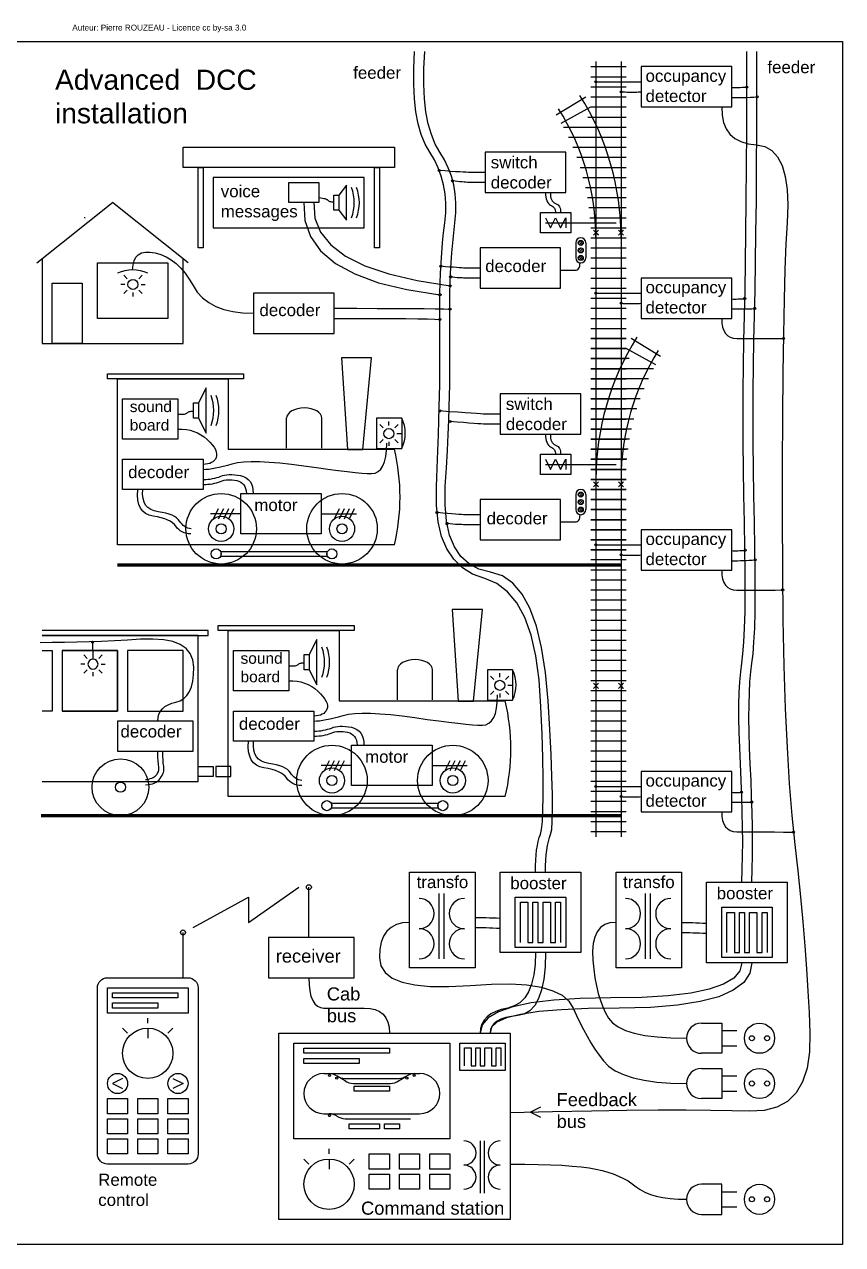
# Model space of a CAD drawing. Extents: x 1325 to 4135, y -1780 to 732.
# Drawn here: x 1822 to 2635, y -480 to 732 of the extents above; entities that cross this region are included whole.
import ezdxf

# ---------------------------------------------------------------- set-up
doc = ezdxf.new("R2010")
doc.units = 0
doc.layers.get('0').update_dxf_attribs({"linetype": 'CONTINUOUS'})
for name, color, linetype in [('CABLES', 6, 'CONTINUOUS'), ('LAMPES', 1, 'CONTINUOUS'), ('MINCE', 3, 'CONTINUOUS')]:
    doc.layers.add(name, color=color, linetype=linetype)
doc.styles.get("Standard").update_dxf_attribs({"font": 'ARIAL.TTF'})

# ---------------------------------------------------------------- blocks, each defined once
blk = doc.blocks.new('A$C2519691F')
for p, q in [((3.4, 17.7), (0, 21.1)), ((9.1, 20), (9.1, 24)), ((14.8, 17.7), (18.2, 21.1)), ((3.4, 6.3), (0, 2.9)), ((9.1, 4), (9.1, 0)), ((14.8, 6.3), (18.2, 2.9)), ((17.1, 12), (21.1, 12))]:
    blk.add_line(p, q)
blk.add_circle((9.1, 12), 5)

msp = doc.modelspace()

# ---------------------------------------------------------------- hatches: boundary and pattern name
h = msp.add_hatch()
h.set_pattern_fill('ANSI31', color=3, scale=0.5, style=0)
h.set_pattern_definition([(45, (-975, 1280), (-1.122532, 1.122532), [])])
edge = h.paths.add_edge_path()
edge.add_arc((2375, 515), 2.5, 0, 360)
h = msp.add_hatch()
h.set_pattern_fill('ANSI31', color=2, scale=0.5, style=0)
h.set_pattern_definition([(45, (-975, 1272.5), (-1.122532, 1.122532), [])])
edge = h.paths.add_edge_path()
edge.add_arc((2375, 507.5), 2.5, 0, 360)
h = msp.add_hatch()
h.set_pattern_fill('ANSI31', color=1, scale=0.5, style=0)
h.set_pattern_definition([(45, (-975, 1265), (-1.122532, 1.122532), [])])
edge = h.paths.add_edge_path()
edge.add_arc((2375, 500), 2.5, 0, 360)
h = msp.add_hatch()
h.set_pattern_fill('ANSI31', color=3, scale=0.5, style=0)
h.set_pattern_definition([(45, (-975, 1030), (-1.122532, 1.122532), [])])
edge = h.paths.add_edge_path()
edge.add_arc((2375, 265), 2.5, 0, 360)
h = msp.add_hatch()
h.set_pattern_fill('ANSI31', color=2, scale=0.5, style=0)
h.set_pattern_definition([(45, (-975, 1022.5), (-1.122532, 1.122532), [])])
edge = h.paths.add_edge_path()
edge.add_arc((2375, 257.5), 2.5, 0, 360)
h = msp.add_hatch()
h.set_pattern_fill('ANSI31', color=1, scale=0.5, style=0)
h.set_pattern_definition([(45, (-975, 1015), (-1.122532, 1.122532), [])])
edge = h.paths.add_edge_path()
edge.add_arc((2375, 250), 2.5, 0, 360)

# ---------------------------------------------------------------- linework, layer by layer
for p, q in [((2390, 695), (2390, 205)), ((2415, 695), (2415, 205)), ((2385, 690), (2420, 690)), ((2385, 680), (2420, 680)), ((2385, 670), (2420, 670)), ((2350.7, 642.2), (2380, 660)), ((2385, 660), (2420, 660)), ((2355.6, 633.8), (2385, 650)), ((2385, 650), (2420, 650)), ((2382, 640), (2420, 640)), ((2357.7, 630), (2420, 630)), ((2362.7, 620), (2420, 620)), ((2367.1, 610), (2420, 610)), ((2371, 600), (2420, 600)), ((2374.3, 590), (2420, 590)), ((2377.2, 580), (2420, 580)), ((2379.6, 570), (2420, 570)), ((2381.6, 560), (2420, 560)), ((1835, 495), (1910, 555)), ((1985, 495), (1910, 555)), ((2383.1, 550), (2420, 550)), ((2340, 535), (2410, 535)), ((2384.1, 540), (2420, 540)), ((2385, 530), (2420, 530)), ((2370, 515), (2370, 500)), ((2380, 515), (2380, 500)), ((2385, 520), (2420, 520)), ((2385, 510), (2420, 510)), ((2385, 500), (2420, 500)), ((2385, 490), (2420, 490)), ((2385, 480), (2420, 480)), ((2385, 470), (2420, 470)), ((2385, 460), (2420, 460)), ((2385, 450), (2420, 450)), ((2385, 440), (2420, 440)), ((2385, 430), (2420, 430)), ((2390, 425), (2390, -75)), ((2415, 425), (2415, -75)), ((2385, 420), (2420, 420)), ((2420, 420), (2385, 420)), ((2454.3, 402.2), (2425, 420)), ((2385, 410), (2420, 410)), ((2420, 410), (2385, 410)), ((2385, 400), (2420, 400)), ((2423, 400), (2385, 400)), ((2449.4, 393.8), (2420, 410)), ((2385, 390), (2420, 390)), ((2447.3, 390), (2385, 390)), ((2385, 380), (2420, 380)), ((2442.3, 380), (2385, 380)), ((2385, 370), (2420, 370)), ((2437.9, 370), (2385, 370)), ((2385, 360), (2420, 360)), ((2434, 360), (2385, 360)), ((2082.9, 311), (2082.9, 341)), ((2117.9, 311), (2117.9, 341)), ((2197.3, 340.9), (2197.3, 310.9)), ((2385, 350), (2420, 350)), ((2430.7, 350), (2385, 350)), ((2385, 340), (2420, 340)), ((2427.8, 340), (2385, 340)), ((2385, 330), (2420, 330)), ((2425.4, 330), (2385, 330)), ((2385, 320), (2420, 320)), ((2423.4, 320), (2385, 320)), ((2385, 310), (2420, 310)), ((2421.9, 310), (2385, 310)), ((2340, 295), (2410, 295)), ((2385, 300), (2420, 300)), ((2420.9, 300), (2385, 300)), ((2385, 290), (2420, 290)), ((2420, 290), (2385, 290)), ((2385, 280), (2420, 280)), ((2420, 280), (2385, 280)), ((2385, 270), (2420, 270)), ((2420, 270), (2385, 270)), ((2370, 265), (2370, 250)), ((2380, 265), (2380, 250)), ((2385, 260), (2420, 260)), ((2420, 260), (2385, 260)), ((2037.3, 245.9), (2007.3, 245.9)), ((2010.4, 241), (2015.4, 251)), ((2015.4, 241), (2020.4, 251)), ((2020.4, 241), (2025.4, 251)), ((2025.4, 241), (2030.4, 251)), ((2117.3, 245.9), (2152.3, 245.9)), ((2130.4, 241), (2135.4, 251)), ((2135.4, 241), (2140.4, 251)), ((2140.4, 241), (2145.4, 251)), ((2145.4, 241), (2150.4, 251)), ((2385, 250), (2420, 250)), ((2420, 250), (2385, 250)), ((2385, 240), (2420, 240)), ((2420, 240), (2385, 240)), ((2385, 230), (2420, 230)), ((2420, 230), (2385, 230)), ((2385, 220), (2420, 220)), ((2420, 220), (2385, 220)), ((2385, 210), (2420, 210)), ((2420, 210), (2385, 210)), ((2420, 200), (2385, 200)), ((2420, 190), (2385, 190)), ((2420, 180), (2385, 180)), ((2420, 170), (2385, 170)), ((2420, 160), (2385, 160)), ((2420, 150), (2385, 150)), ((2420, 140), (2385, 140)), ((2420, 130), (2385, 130)), ((2420, 120), (2385, 120)), ((2420, 110), (2385, 110)), ((2420, 100), (2385, 100)), ((2192.9, 61), (2192.9, 91)), ((2227.9, 61), (2227.9, 91)), ((2307.3, 90.9), (2307.3, 60.9)), ((2420, 90), (2385, 90)), ((2420, 80), (2385, 80)), ((2420, 70), (2385, 70)), ((2420, 60), (2385, 60)), ((2420, 50), (2385, 50)), ((2420, 40), (2385, 40)), ((2420, 30), (2385, 30)), ((2420, 20), (2385, 20)), ((2120.4, -9), (2125.4, 1)), ((2125.4, -9), (2130.4, 1)), ((2130.4, -9), (2135.4, 1)), ((2135.4, -9), (2140.4, 1)), ((2240.4, -9), (2245.4, 1)), ((2245.4, -9), (2250.4, 1)), ((2250.4, -9), (2255.4, 1)), ((2255.4, -9), (2260.4, 1)), ((2420, 10), (2385, 10)), ((2420, 0), (2385, 0)), ((2147.3, -4.1), (2117.3, -4.1)), ((2227.3, -4.1), (2262.3, -4.1)), ((2420, -10), (2385, -10)), ((2420, -20), (2385, -20)), ((2420, -30), (2385, -30)), ((2420, -40), (2385, -40)), ((2420, -50), (2385, -50)), ((2420, -60), (2385, -60)), ((2420, -70), (2385, -70)), ((2105, -175), (2105, -125)), ((2234.4, -196.2), (2234.4, -131.2)), ((2239.4, -196.2), (2239.4, -131.2)), ((2439.4, -196.2), (2439.4, -131.2)), ((2444.4, -196.2), (2444.4, -131.2)), ((1980, -215), (1980, -170)), ((1925, -270), (1920, -265)), ((1945, -260), (1945, -255)), ((1945, -265), (1945, -275)), ((1965, -270), (1970, -265)), ((2515, -267.5), (2530, -267.5)), ((2515, -282.5), (2530, -282.5)), ((2120, -310), (2215, -310)), ((2140.9, -317.4), (2133.1, -312.6)), ((2141, -315), (2194, -315)), ((2194.1, -317.4), (2201.9, -312.6)), ((2515, -312.5), (2530, -312.5)), ((2149, -320), (2186, -320)), ((2515, -327.5), (2530, -327.5)), ((2120, -350), (2215, -350)), ((2141, -355), (2206, -355)), ((2125, -390), (2125, -385)), ((2275, -377), (2275, -429)), ((2279, -377), (2279, -429)), ((2105, -400), (2100, -395)), ((2125, -395), (2125, -405)), ((2145, -400), (2150, -395)), ((2515, -427.5), (2530, -427.5)), ((2515, -442.5), (2530, -442.5))]:
    msp.add_line(p, q)
at = {"linetype": 'CONTINUOUS'}
for p, q in [((2415, 196), (1915, 196)), ((2415, 195), (1915, 195)), ((2415, 194), (1915, 194)), ((2415, -53.2), (1839.2, -53.2)), ((2415, -54.2), (1839.2, -54.2)), ((2415, -55.2), (1839.2, -55.2))]:
    msp.add_line(p, q, dxfattribs=at)
for points in [[(1325, 715), (2635, 715), (2635, -480), (1325, -480)], [(2435, 650), (2525, 650), (2525, 690), (2435, 690)], [(1980, 610), (2190, 610), (2190, 590), (1980, 590)], [(2280, 565), (2360, 565), (2360, 605), (2280, 605)], [(1995, 590), (2000, 590), (2000, 510), (1995, 510)], [(2170, 590), (2175, 590), (2175, 510), (2170, 510)], [(2010, 530), (2160, 530), (2160, 580), (2010, 580)], [(2085, 575), (2115, 575), (2115, 555), (2085, 555)], [(2129.8, 562.4), (2134.8, 562.4), (2134.8, 547.4), (2129.8, 547.4)], [(2335, 545), (2365, 545), (2365, 525), (2335, 525)], [(2275, 470), (2355, 470), (2355, 510), (2275, 510)], [(2275, 470), (2355, 470), (2355, 510), (2275, 510)], [(1895, 495), (1965, 495), (1965, 440), (1895, 440)], [(1850, 475), (1880, 475), (1880, 415), (1850, 415)], [(2435, 440), (2525, 440), (2525, 480), (2435, 480)], [(2050, 425), (2130, 425), (2130, 465), (2050, 465)], [(2167.3, 400.9), (2137.3, 400.9), (2143.3, 309.8), (2158.5, 309.8)], [(1905, 385), (2040, 385), (2040, 380), (1905, 380)], [(1905, 385), (2040, 385), (2040, 380), (1905, 380)], [(1905, 385), (2040, 385), (2040, 380), (1905, 380)], [(2295, 325), (2375, 325), (2375, 365), (2295, 365)], [(1920, 360), (1975, 360), (1975, 320), (1920, 320)], [(1990.4, 356), (1995.4, 356), (1995.4, 341), (1990.4, 341)], [(2335, 305), (2365, 305), (2365, 285), (2335, 285)], [(1920, 300), (2000, 300), (2000, 270), (1920, 270)], [(2037.3, 266), (2117.3, 266), (2117.3, 226), (2037.3, 226)], [(2275, 220), (2355, 220), (2355, 260), (2275, 260)], [(2275, 220), (2355, 220), (2355, 260), (2275, 260)], [(2435, 190), (2525, 190), (2525, 230), (2435, 230)], [(2122.9, 203.5), (2017.9, 203.5), (2017.9, 208.5), (2122.9, 208.5)], [(2277.3, 150.9), (2247.3, 150.9), (2253.3, 59.8), (2268.5, 59.8)], [(2015, 135), (2150, 135), (2150, 130), (2015, 130)], [(1915, 110), (1860, 110), (1860, 50), (1915, 50)], [(1980, 110), (1925, 110), (1925, 50), (1980, 50)], [(2030, 110), (2085, 110), (2085, 70), (2030, 70)], [(2100.4, 106), (2105.4, 106), (2105.4, 91), (2100.4, 91)], [(2030, 50), (2110, 50), (2110, 20), (2030, 20)], [(1990, 40), (1915, 40), (1915, 10), (1990, 10)], [(2147.3, 16), (2227.3, 16), (2227.3, -24), (2147.3, -24)], [(1995, -5), (2010, -5), (2010, -15), (1995, -15)], [(2027.5, -5), (2012.5, -5), (2012.5, -15), (2027.5, -15)], [(2435, -50), (2525, -50), (2525, -10), (2435, -10)], [(2232.9, -46.5), (2127.9, -46.5), (2127.9, -41.5), (2232.9, -41.5)], [(2205, -205), (2205, -110), (2270, -110), (2270, -205)], [(2295, -110), (2375, -110), (2375, -190), (2295, -190)], [(2410, -205), (2410, -110), (2475, -110), (2475, -205)], [(2500, -120), (2580, -120), (2580, -200), (2500, -200)], [(2310, -135), (2360, -135), (2360, -185), (2310, -185)], [(2515, -145), (2565, -145), (2565, -195), (2515, -195)], [(2150, -175), (2065, -175), (2065, -215), (2150, -215)], [(1905, -225), (1985, -225), (1985, -250), (1905, -250)], [(1910, -230), (1975, -230), (1975, -235), (1910, -235)], [(1910, -240), (1955, -240), (1955, -245), (1910, -245)], [(2075, -270), (2305, -270), (2305, -455), (2075, -455)], [(2090, -280), (2245, -280), (2245, -375), (2090, -375)], [(2100, -285), (2185, -285), (2185, -290), (2100, -290)], [(2255, -280), (2300, -280), (2300, -307), (2255, -307)], [(2100, -295), (2155, -295), (2155, -300), (2100, -300)], [(2150, -322.5), (2185, -322.5), (2185, -327.5), (2150, -327.5)], [(1905, -335), (1925, -335), (1925, -350), (1905, -350)], [(1935, -335), (1955, -335), (1955, -350), (1935, -350)], [(1965, -335), (1985, -335), (1985, -350), (1965, -350)], [(1905, -355), (1925, -355), (1925, -370), (1905, -370)], [(1935, -355), (1955, -355), (1955, -370), (1935, -370)], [(1965, -355), (1985, -355), (1985, -370), (1965, -370)], [(2145, -360), (2175, -360), (2175, -365), (2145, -365)], [(2180, -360), (2195, -360), (2195, -365), (2180, -365)], [(1905, -375), (1925, -375), (1925, -390), (1905, -390)], [(1935, -375), (1955, -375), (1955, -390), (1935, -390)], [(1965, -375), (1985, -375), (1985, -390), (1965, -390)], [(2165, -390), (2185, -390), (2185, -405), (2165, -405)], [(2195, -390), (2215, -390), (2215, -405), (2195, -405)], [(2225, -390), (2245, -390), (2245, -405), (2225, -405)], [(2165, -410), (2185, -410), (2185, -425), (2165, -425)], [(2195, -410), (2215, -410), (2215, -425), (2195, -425)], [(2225, -410), (2245, -410), (2245, -425), (2225, -425)]]:
    msp.add_lwpolyline(points, close=True)
for points in [[(2134.8, 547.4), (2142.3, 537.4), (2142.3, 572.4), (2134.8, 562.4)], [(2340, 540), (2345, 530), (2350, 540), (2355, 530), (2360, 540), (2360, 530)], [(1840, 499.1), (1840, 415), (1980, 415), (1980, 499.1)], [(2190, 215), (1915, 215), (1915, 380), (2025, 380), (2025, 310), (2190, 310)], [(1995.4, 341), (2002.9, 326), (2002.9, 371), (1995.4, 356)], [(2197.3, 340.9), (2172.3, 340.9), (2172.3, 310.9), (2197.3, 310.9)], [(2340, 300), (2345, 290), (2350, 300), (2355, 290), (2360, 300), (2360, 290)], [(1840, 125), (2005, 125), (2005, 130), (1840, 130)], [(1840, -20), (1995, -20), (1995, 125), (1840, 125)], [(2300, -35), (2025, -35), (2025, 130), (2135, 130), (2135, 60), (2300, 60)], [(1840, 110), (1850, 110), (1850, 50), (1840, 50)], [(1860, 110), (1915, 110), (1915, 50), (1860, 50)], [(2105.4, 91), (2112.9, 76), (2112.9, 121), (2105.4, 106)], [(2307.3, 90.9), (2282.3, 90.9), (2282.3, 60.9), (2307.3, 60.9)], [(2315, -180), (2315, -180), (2315, -180), (2315, -180), (2315, -180), (2315, -140), (2322.5, -140), (2322.5, -180), (2327.5, -180), (2327.5, -140), (2327.5, -140), (2332.5, -140), (2332.5, -180), (2337.5, -180), (2337.5, -140), (2345, -140), (2345, -180), (2350, -180), (2350, -140), (2355, -140), (2355, -180)], [(2520, -190), (2520, -190), (2520, -190), (2520, -190), (2520, -190), (2520, -150), (2527.5, -150), (2527.5, -190), (2532.5, -190), (2532.5, -150), (2532.5, -150), (2537.5, -150), (2537.5, -190), (2542.5, -190), (2542.5, -150), (2550, -150), (2550, -190), (2555, -190), (2555, -150), (2560, -150), (2560, -190)], [(2495, -260), (2515, -260), (2515, -290), (2495, -290)], [(2259.5, -302.5), (2259.5, -302.5), (2259.5, -302.5), (2259.5, -302.5), (2259.5, -302.5), (2259.5, -284.5), (2266.2, -284.5), (2266.2, -302.5), (2270.7, -302.5), (2270.7, -284.5), (2270.7, -284.5), (2275.2, -284.5), (2275.2, -302.5), (2279.7, -302.5), (2279.7, -284.5), (2286.5, -284.5), (2286.5, -302.5), (2291, -302.5), (2291, -284.5), (2295.5, -284.5), (2295.5, -302.5)], [(1920, -315), (1910, -320), (1920, -325)], [(1970, -315), (1980, -320), (1970, -325)], [(2495, -305), (2515, -305), (2515, -335), (2495, -335)], [(2495, -450), (2515, -450), (2515, -420), (2495, -420)]]:
    msp.add_lwpolyline(points)
at = {"color": 1}
for points in [[(2387.5, 527.5), (2392.5, 522.5), (2390, 525), (2392.5, 527.5), (2387.5, 522.5)], [(2412.5, 527.5), (2417.5, 522.5), (2415, 525), (2417.5, 527.5), (2412.5, 522.5)], [(2387.5, 277.5), (2392.5, 272.5), (2390, 275), (2392.5, 277.5), (2387.5, 272.5)], [(2412.5, 277.5), (2417.5, 272.5), (2415, 275), (2417.5, 277.5), (2412.5, 272.5)], [(2387.5, 77.5), (2392.5, 72.5), (2390, 75), (2392.5, 77.5), (2387.5, 72.5)], [(2412.5, 77.5), (2417.5, 72.5), (2415, 75), (2417.5, 77.5), (2412.5, 72.5)]]:
    msp.add_lwpolyline(points, dxfattribs=at)
at = {"color": 5}
msp.add_lwpolyline([(1990, -165), (2045, -135), (2045, -160), (2095, -125)], dxfattribs=at)
msp.add_lwpolyline([(1905, -215), (1985, -215, -0.414214), (1995, -225), (1995, -390, -0.414214), (1985, -400), (1905, -400, -0.414214), (1895, -390), (1895, -225, -0.414214)], format="xyb", close=True)
at = {"color": 3}
for centre in [(2375, 515), (2375, 265)]:
    msp.add_circle(centre, 2.5, dxfattribs=at)
at = {"color": 2}
for centre in [(2375, 507.5), (2375, 257.5)]:
    msp.add_circle(centre, 2.5, dxfattribs=at)
at = {"color": 1}
for centre in [(2375, 500), (2375, 250)]:
    msp.add_circle(centre, 2.5, dxfattribs=at)
for centre, radius in [((2017.9, 231), 35), ((2137.9, 231), 35), ((2017.9, 231), 12.5), ((2137.9, 231), 12.5), ((2017.9, 231), 5), ((2017.9, 231), 5), ((2137.9, 231), 5), ((2012.9, 206), 5), ((2127.9, 206), 5), ((2127.9, 206), 5), ((2127.9, -19), 35), ((2247.9, -19), 35), ((1917.9, -25.7), 28.2), ((2127.9, -19), 12.5), ((2247.9, -19), 12.5), ((1917.9, -25.7), 5), ((1917.9, -25.7), 5), ((2127.9, -19), 5), ((2127.9, -19), 5), ((2247.9, -19), 5), ((2122.9, -44), 5), ((2237.9, -44), 5), ((2237.9, -44), 5), ((2105, -125), 2.5), ((1980, -170), 2.5), ((1945, -290), 25), ((2552.5, -275), 15), ((2545, -275), 2.5), ((2560, -275), 2.5), ((1915, -320), 10), ((1975, -320), 10), ((2552.5, -320), 15), ((2545, -320), 2.5), ((2560, -320), 2.5), ((2125, -420), 25), ((2552.5, -435), 15), ((2545, -435), 2.5), ((2560, -435), 2.5)]:
    msp.add_circle(centre, radius)
for centre, radius, start, end in [((2150, 520), 265, 0, 32.2288), ((2150, 520), 240, 0, 32.2288), ((2375, 515), 5, 0, 180), ((2375, 500), 5, 180, 0), ((1930, 450.7), 37.4, 66.3616, 113.6384), ((2655, 280), 265, 147.7712, 180), ((2655, 280), 240, 147.7712, 180), ((2166.5, 325.9), 34.2, 333.9925, 26.0075), ((1986.1, 262.5), 209.4, 346.8887, 13.1113), ((2375, 265), 5, 0, 180), ((2375, 250), 5, 180, 0), ((2276.5, 75.9), 34.2, 333.9925, 26.0075), ((2096.1, 12.5), 209.4, 346.8887, 13.1113), ((2214.4, -151.2), 15, 270, 90), ((2259.4, -151.2), 15, 90, 270), ((2419.4, -151.2), 15, 270, 90), ((2464.4, -151.2), 15, 90, 270), ((2214.4, -181.2), 15, 270, 90), ((2259.4, -181.2), 15, 90, 270), ((2419.4, -181.2), 15, 270, 90), ((2464.4, -181.2), 15, 90, 270), ((2495, -275), 15, 90, 270), ((2120, -330), 20, 90, 270), ((2124.1, -327), 17, 57.957, 86.8956), ((2141.9, -298), 17, 237.957, 266.8956), ((2193.1, -298), 17, 273.1044, 302.043), ((2210.9, -327), 17, 93.1044, 122.043), ((2215, -330), 20, 270, 90), ((2495, -320), 15, 90, 270), ((2149.9, -303), 17, 237.957, 266.8956), ((2185.1, -303), 17, 273.1044, 302.043), ((2124.1, -367), 17, 57.957, 86.8956), ((2141.9, -338), 17, 237.957, 266.8956), ((2259, -389), 12, 270, 90), ((2295, -389), 12, 90, 270), ((2259, -413), 12, 270, 90), ((2295, -413), 12, 90, 270), ((2495, -435), 15, 90, 270)]:
    msp.add_arc(centre, radius, start, end)
for centre in [(2100.4, 341), (2210.4, 91)]:
    msp.add_ellipse(centre, major_axis=(-17.5, 0), ratio=0.571429, start_param=3.141593, end_param=6.283185)
at = {"layer": 'CABLES'}
for p, q in [((1890.2, 118.4), (1890.6, 101.7)), ((2335, -343.5), (2325, -348.5)), ((2325, -348.5), (2335, -353.5))]:
    msp.add_line(p, q, dxfattribs=at)
at = {"layer": 'CABLES', "color": 1}
for points in [[(2330, -110), (2330.1, -103.9), (2330.3, -98.3), (2330.7, -93), (2331.2, -88.1), (2332, -83.6), (2332.8, -79.5), (2333.8, -75.8), (2335, -72.5), (2336.1, -67.8), (2336.9, -59.9), (2337.4, -48.8), (2337.6, -34.6), (2337.6, -17.2), (2337.2, 3.4), (2336.5, 27.1), (2335.5, 54), (2333.7, 81), (2330.4, 104.8), (2325.6, 125.4), (2319.3, 143), (2311.6, 157.3), (2302.4, 168.5), (2291.8, 176.6), (2279.6, 181.6), (2267.6, 185.9), (2257.4, 192.3), (2248.8, 200.7), (2241.9, 211), (2236.8, 223.4), (2233.3, 237.8), (2231.6, 254.1), (2231.6, 272.5), (2232.4, 291.2), (2233.1, 308.4), (2233.7, 324.3), (2234.2, 338.8), (2234.5, 351.8), (2234.8, 363.4), (2234.9, 373.7), (2235, 382.5), (2235, 390.7), (2235, 399.2), (2235, 407.9), (2235, 416.9), (2235, 426.1), (2235, 435.5), (2235, 445.1), (2235, 455), (2235.1, 465), (2235.3, 475), (2235.7, 485), (2236.2, 495), (2237, 505), (2237.8, 515), (2238.8, 525), (2240, 535), (2240.9, 544.8), (2240.9, 554.4), (2240.2, 563.6), (2238.8, 572.5), (2236.5, 581.1), (2233.4, 589.4), (2229.6, 597.3), (2225, 605), (2220.4, 613.1), (2216.6, 622.5), (2213.5, 633.1), (2211.2, 645), (2209.8, 658.1), (2209.1, 672.5), (2209.1, 688.1), (2210, 705)], [(2535, -120), (2535.4, -107.2), (2535.7, -93.9), (2535.8, -80), (2535.7, -65.6), (2535.4, -50.6), (2534.9, -35.1), (2534.3, -19.1), (2533.5, -2.5), (2532.8, 13.8), (2532.3, 29.1), (2532.1, 43.2), (2532.1, 56.3), (2532.4, 68.2), (2533, 79.1), (2533.9, 88.8), (2535, 97.5), (2536.1, 106.8), (2537, 118.4), (2537.7, 132.4), (2538.1, 148.8), (2538.3, 167.4), (2538.3, 188.4), (2538, 211.8), (2537.5, 237.5), (2537, 264.2), (2536.6, 290.6), (2536.3, 316.7), (2536.2, 342.5), (2536.3, 368), (2536.6, 393.1), (2537, 418), (2537.5, 442.5), (2538.1, 467.9), (2538.6, 495.5), (2539, 525.1), (2539.4, 556.9), (2539.6, 590.7), (2539.8, 626.7), (2540, 664.8), (2540, 705)], [(2390, 675), (2393.7, 675), (2397.1, 675), (2400.3, 675), (2403.2, 674.9), (2406, 674.9), (2408.5, 674.9), (2410.7, 674.9), (2412.8, 674.9), (2414.8, 674.9), (2417, 674.9), (2419.5, 674.9), (2422.2, 674.9), (2425.1, 675), (2428.2, 675), (2431.5, 675), (2435, 675)], [(2525, 669.3), (2526.5, 669.2), (2528, 669.2), (2529.7, 669.2), (2531.5, 669.3), (2533.4, 669.4), (2535.5, 669.5), (2537.7, 669.6), (2540, 669.7)], [(2280, 585), (2277.6, 585), (2275.3, 585), (2273.2, 585), (2271.2, 585), (2269.5, 585), (2267.8, 585), (2266.3, 585), (2265, 585), (2263.4, 585), (2261.2, 585.1), (2258.3, 585.2), (2254.8, 585.4), (2250.6, 585.7), (2245.7, 586), (2240.2, 586.4), (2234.1, 586.8)], [(2100, 555), (2101, 537.2), (2106.6, 521.2), (2116.7, 507), (2131.3, 494.6), (2150.5, 484.1), (2174.2, 475.4), (2202.4, 468.6), (2235.2, 463.5)], [(2275, 490), (2272.6, 490), (2270.3, 490), (2268.2, 490), (2266.2, 490), (2264.5, 490), (2262.8, 490), (2261.3, 490), (2260, 490), (2258.5, 490), (2256.6, 490.1), (2254.3, 490.2), (2251.5, 490.4), (2248.3, 490.7), (2244.7, 491), (2240.6, 491.3), (2236.1, 491.7)], [(2390, 465), (2393.7, 465), (2397.1, 465), (2400.3, 465), (2403.2, 464.9), (2406, 464.9), (2408.5, 464.9), (2410.7, 464.9), (2412.8, 464.9), (2414.8, 464.9), (2417, 464.9), (2419.5, 464.9), (2422.2, 464.9), (2425.1, 465), (2428.2, 465), (2431.5, 465), (2435, 465)], [(2525, 459.3), (2526.4, 459.2), (2527.9, 459.2), (2529.4, 459.2), (2531, 459.3), (2532.6, 459.3), (2534.3, 459.4), (2536, 459.5), (2537.8, 459.6)], [(2130, 440), (2151.3, 440), (2170.3, 439.9), (2187, 439.9), (2201.3, 439.8), (2213.2, 439.6), (2222.9, 439.5), (2230.2, 439.3), (2235.1, 439)], [(2295, 345), (2292.6, 345), (2290.3, 345), (2288.2, 345), (2286.2, 345), (2284.5, 345), (2282.8, 345), (2281.3, 345), (2280, 345), (2278.2, 345), (2275.3, 345.2), (2271.3, 345.4), (2266.2, 345.8), (2260.1, 346.2), (2252.8, 346.7), (2244.4, 347.3), (2235, 348)], [(2000, 275), (2002.5, 275), (2004.8, 275.2), (2007.1, 275.4), (2009.3, 275.7), (2011.4, 276.2), (2013.4, 276.7), (2015.3, 277.3), (2017.1, 278), (2018.9, 278.6), (2020.8, 279.2), (2022.7, 279.5), (2024.7, 279.7), (2026.8, 279.7), (2028.9, 279.6), (2031.1, 279.3), (2033.4, 278.9), (2035.6, 278.3), (2037.4, 277.3), (2039, 276.1), (2040.4, 274.6), (2041.4, 272.9), (2042.2, 270.9), (2042.7, 268.6), (2042.9, 266)], [(1987.9, 226), (1985.5, 226.1), (1983.2, 226.5), (1981.1, 227), (1979.1, 227.9), (1977.3, 228.9), (1975.7, 230.2), (1974.2, 231.7), (1972.9, 233.5), (1971.5, 235.3), (1969.6, 236.9), (1967.4, 238.4), (1964.8, 239.7), (1961.8, 240.9), (1958.4, 241.9), (1954.6, 242.8), (1950.4, 243.5), (1946.3, 244.5), (1942.9, 246.1), (1940, 248.4), (1937.8, 251.4), (1936.2, 255), (1935.2, 259.3), (1934.8, 264.3), (1935, 270)], [(2275, 245), (2272.6, 245), (2270.3, 245), (2268.2, 245), (2266.2, 245), (2264.5, 245), (2262.8, 245), (2261.3, 245), (2260, 245), (2258.5, 245), (2256.4, 245.1), (2253.8, 245.3), (2250.6, 245.5), (2246.9, 245.8), (2242.7, 246.2), (2237.9, 246.6), (2232.6, 247.1)], [(2390, 215), (2393.7, 215), (2397.1, 215), (2400.3, 215), (2403.2, 214.9), (2406, 214.9), (2408.5, 214.9), (2410.7, 214.9), (2412.8, 214.9), (2414.8, 214.9), (2417, 214.9), (2419.5, 214.9), (2422.2, 214.9), (2425.1, 215), (2428.2, 215), (2431.5, 215), (2435, 215)], [(2525, 209.3), (2526.4, 209.2), (2527.9, 209.2), (2529.5, 209.2), (2531.1, 209.2), (2532.8, 209.3), (2534.5, 209.3), (2536.4, 209.4), (2538.3, 209.5)], [(2110, 25), (2112.5, 25), (2114.8, 25.2), (2117.1, 25.4), (2119.3, 25.7), (2121.4, 26.2), (2123.4, 26.7), (2125.3, 27.3), (2127.1, 28), (2128.9, 28.6), (2130.8, 29.2), (2132.7, 29.5), (2134.7, 29.7), (2136.8, 29.7), (2138.9, 29.6), (2141.1, 29.3), (2143.4, 28.9), (2145.6, 28.3), (2147.4, 27.3), (2149, 26.1), (2150.4, 24.6), (2151.4, 22.9), (2152.2, 20.9), (2152.7, 18.6), (2152.9, 16)], [(2097.9, -24), (2095.5, -23.9), (2093.2, -23.5), (2091.1, -23), (2089.1, -22.1), (2087.3, -21.1), (2085.7, -19.8), (2084.2, -18.3), (2082.9, -16.5), (2081.5, -14.7), (2079.6, -13.1), (2077.4, -11.6), (2074.8, -10.3), (2071.8, -9.1), (2068.4, -8.1), (2064.6, -7.2), (2060.4, -6.5), (2056.3, -5.5), (2052.9, -3.9), (2050, -1.6), (2047.8, 1.4), (2046.2, 5), (2045.2, 9.3), (2044.8, 14.3), (2045, 20)], [(1942.9, -23.2), (1945.3, -23.1), (1947.6, -22.8), (1949.6, -22.3), (1951.5, -21.6), (1953.3, -20.7), (1954.8, -19.6), (1956.2, -18.4), (1957.4, -16.9), (1958.4, -15.4), (1959.3, -13.9), (1960, -12.4), (1960.5, -11.1), (1960.9, -9.8), (1961.1, -8.5), (1961.1, -7.3), (1961, -6.1), (1960.8, -4.9), (1960.6, -3.4), (1960.4, -1.7), (1960.3, 0.2), (1960.2, 2.3), (1960.1, 4.6), (1960, 7.2), (1960, 10)], [(2390, -25), (2393.7, -25), (2397.1, -25), (2400.3, -25), (2403.2, -25.1), (2406, -25.1), (2408.5, -25.1), (2410.7, -25.1), (2412.8, -25.1), (2414.8, -25.1), (2417, -25.1), (2419.5, -25.1), (2422.2, -25.1), (2425.1, -25), (2428.2, -25), (2431.5, -25), (2435, -25)], [(2525, -30.7), (2526.4, -30.8), (2527.7, -30.8), (2528.9, -30.8), (2530.2, -30.8), (2531.4, -30.8), (2532.5, -30.8), (2533.6, -30.7), (2534.7, -30.7)], [(2330, -190), (2329.6, -201.8), (2328.3, -212.2), (2326.1, -221.2), (2323.1, -228.8), (2319.3, -234.9), (2314.5, -239.7), (2308.9, -243), (2302.5, -245), (2296.1, -246.5), (2290.5, -248.4), (2285.7, -250.9), (2281.9, -253.8), (2278.9, -257.1), (2276.7, -260.9), (2275.4, -265.2), (2275, -270)], [(2535, -200), (2533, -208.2), (2526.9, -215.3), (2516.7, -221.3), (2502.5, -226.2), (2484.2, -230.1), (2461.9, -232.8), (2435.5, -234.5), (2405, -235), (2374.5, -235.5), (2348.1, -237.2), (2325.8, -239.9), (2307.5, -243.8), (2293.3, -248.7), (2283.1, -254.7), (2277, -261.8), (2275, -270)]]:
    msp.add_lwpolyline(points, dxfattribs=at)
at = {"layer": 'CABLES', "color": 5}
for points in [[(2340, -110), (2340.1, -103.9), (2340.3, -98.3), (2340.7, -93), (2341.2, -88.1), (2342, -83.6), (2342.8, -79.5), (2343.8, -75.8), (2345, -72.5), (2346.1, -67.7), (2346.7, -59.5), (2347, -48), (2346.9, -33.1), (2346.4, -14.9), (2345.5, 6.7), (2344.2, 31.7), (2342.5, 60), (2340, 88.2), (2336.1, 113), (2331, 134.2), (2324.5, 152), (2316.7, 166.2), (2307.6, 177), (2297.2, 184.2), (2285.5, 187.9), (2273.9, 191), (2264.1, 196.2), (2255.9, 203.6), (2249.5, 213.1), (2244.7, 224.8), (2241.6, 238.7), (2240.2, 254.7), (2240.5, 272.9), (2241.5, 291.5), (2242.5, 308.7), (2243.2, 324.5), (2243.9, 338.9), (2244.4, 351.9), (2244.7, 363.5), (2244.9, 373.7), (2245, 382.5), (2245, 390.7), (2245, 399.2), (2245, 407.9), (2245, 416.9), (2245, 426.1), (2245, 435.5), (2245, 445.1), (2245, 455), (2245.1, 465), (2245.3, 475), (2245.7, 485), (2246.2, 495), (2247, 505), (2247.8, 515), (2248.8, 525), (2250, 535), (2250.9, 544.8), (2250.9, 554.4), (2250.2, 563.6), (2248.8, 572.5), (2246.5, 581.1), (2243.4, 589.4), (2239.6, 597.3), (2235, 605), (2230.4, 613.1), (2226.6, 622.5), (2223.5, 633.1), (2221.2, 645), (2219.8, 658.1), (2219.1, 672.5), (2219.1, 688.1), (2220, 705)], [(2545, -120), (2545.3, -107.2), (2545.5, -93.8), (2545.6, -79.9), (2545.4, -65.5), (2545.1, -50.5), (2544.7, -35), (2544.1, -18.9), (2543.3, -2.4), (2542.6, 13.9), (2542.2, 29.1), (2542, 43.3), (2542.1, 56.3), (2542.4, 68.2), (2543, 79.1), (2543.9, 88.8), (2545, 97.5), (2546.1, 106.8), (2547, 118.4), (2547.7, 132.4), (2548.1, 148.8), (2548.3, 167.4), (2548.3, 188.4), (2548, 211.8), (2547.5, 237.5), (2547, 264.2), (2546.6, 290.6), (2546.3, 316.7), (2546.2, 342.5), (2546.3, 368), (2546.6, 393.1), (2547, 418), (2547.5, 442.5), (2548.1, 467.9), (2548.6, 495.5), (2549, 525.1), (2549.4, 556.9), (2549.6, 590.7), (2549.8, 626.7), (2550, 664.8), (2550, 705)], [(2415, 665), (2417.2, 664.9), (2419.1, 664.9), (2420.9, 664.8), (2422.4, 664.8), (2423.7, 664.8), (2424.8, 664.7), (2425.6, 664.7), (2426.3, 664.7), (2426.9, 664.7), (2427.7, 664.7), (2428.5, 664.7), (2429.6, 664.8), (2430.7, 664.8), (2432, 664.9), (2433.4, 664.9), (2435, 665)], [(2415, 665), (2417.2, 664.9), (2419.1, 664.9), (2420.9, 664.8), (2422.4, 664.8), (2423.7, 664.8), (2424.8, 664.7), (2425.6, 664.7), (2426.3, 664.7), (2426.9, 664.7), (2427.7, 664.7), (2428.5, 664.7), (2429.6, 664.8), (2430.7, 664.8), (2432, 664.9), (2433.4, 664.9), (2435, 665)], [(2525, 659.3), (2527.9, 659.3), (2530.9, 659.3), (2533.9, 659.4), (2537, 659.4), (2540.1, 659.5), (2543.4, 659.6), (2546.7, 659.8), (2550.1, 660)], [(2280, 575), (2277.6, 575), (2275.3, 575), (2273.1, 575), (2271, 575), (2269.1, 575), (2267.3, 575), (2265.7, 575.1), (2264.2, 575.1), (2262.6, 575.1), (2260.9, 575.2), (2259.1, 575.3), (2257.1, 575.5), (2255, 575.7), (2252.7, 576), (2250.2, 576.3), (2247.6, 576.7)], [(2110, 555), (2111, 539.5), (2116.6, 525.5), (2126.7, 512.9), (2141.4, 501.9), (2160.6, 492.3), (2184.3, 484.2), (2212.6, 477.6), (2245.4, 472.4)], [(2275, 480), (2272.6, 480), (2270.3, 480), (2268.2, 480), (2266.2, 480), (2264.5, 480), (2262.8, 480), (2261.3, 480), (2260, 480), (2258.7, 480), (2257.2, 480.1), (2255.7, 480.2), (2253.9, 480.3), (2252.1, 480.4), (2250.1, 480.6), (2248, 480.9), (2245.8, 481.1)], [(2130, 450), (2152.6, 450), (2172.8, 449.9), (2190.7, 449.9), (2206.3, 449.8), (2219.5, 449.7), (2230.4, 449.5), (2238.9, 449.3), (2245.1, 449.1)], [(2415, 455), (2417.2, 454.9), (2419.1, 454.9), (2420.9, 454.8), (2422.4, 454.8), (2423.7, 454.8), (2424.8, 454.7), (2425.6, 454.7), (2426.3, 454.7), (2426.9, 454.7), (2427.7, 454.7), (2428.5, 454.7), (2429.6, 454.8), (2430.7, 454.8), (2432, 454.9), (2433.4, 454.9), (2435, 455)], [(2415, 455), (2417.2, 454.9), (2419.1, 454.9), (2420.9, 454.8), (2422.4, 454.8), (2423.7, 454.8), (2424.8, 454.7), (2425.6, 454.7), (2426.3, 454.7), (2426.9, 454.7), (2427.7, 454.7), (2428.5, 454.7), (2429.6, 454.8), (2430.7, 454.8), (2432, 454.9), (2433.4, 454.9), (2435, 455)], [(2525, 449.3), (2527.9, 449.3), (2530.7, 449.3), (2533.5, 449.3), (2536.4, 449.4), (2539.2, 449.4), (2542.1, 449.5), (2544.9, 449.6), (2547.7, 449.7)], [(2295, 335), (2292.6, 335), (2290.3, 335), (2288.2, 335), (2286.2, 335), (2284.5, 335), (2282.8, 335), (2281.3, 335), (2280, 335), (2278.4, 335), (2275.9, 335.2), (2272.7, 335.4), (2268.8, 335.7), (2264, 336), (2258.5, 336.5), (2252.2, 337), (2245.1, 337.6)], [(2000, 280), (2002.5, 280), (2004.8, 280.2), (2007.1, 280.4), (2009.3, 280.8), (2011.5, 281.2), (2013.5, 281.8), (2015.5, 282.4), (2017.4, 283.1), (2019.3, 283.8), (2021.3, 284.4), (2023.6, 284.7), (2026, 284.9), (2028.5, 284.9), (2031.3, 284.7), (2034.2, 284.3), (2037.2, 283.8), (2040.1, 282.9), (2042.7, 281.7), (2044.8, 280.1), (2046.6, 278.1), (2048, 275.6), (2048.9, 272.8), (2049.5, 269.6), (2049.7, 266)], [(1988.1, 231), (1986.4, 231.3), (1984.7, 231.7), (1983.2, 232.4), (1981.7, 233.3), (1980.3, 234.3), (1979, 235.6), (1977.7, 237), (1976.6, 238.6), (1975.3, 240.3), (1973.6, 241.8), (1971.6, 243.2), (1969.1, 244.4), (1966.2, 245.5), (1963, 246.4), (1959.3, 247.2), (1955.2, 247.8), (1951.3, 248.7), (1947.9, 250.1), (1945.1, 252), (1942.9, 254.5), (1941.3, 257.5), (1940.3, 261.1), (1939.9, 265.3), (1940, 270)], [(2275, 235), (2272.6, 235), (2270.3, 235), (2268.2, 235), (2266.2, 235), (2264.5, 235), (2262.8, 235), (2261.3, 235), (2260, 235), (2258.6, 235), (2257, 235.1), (2255.2, 235.2), (2253.1, 235.3), (2250.7, 235.4), (2248.1, 235.6), (2245.3, 235.9), (2242.2, 236.1)], [(2415, 205), (2417.2, 204.9), (2419.1, 204.9), (2420.9, 204.8), (2422.4, 204.8), (2423.7, 204.8), (2424.8, 204.7), (2425.6, 204.7), (2426.3, 204.7), (2426.9, 204.7), (2427.7, 204.7), (2428.5, 204.7), (2429.6, 204.8), (2430.7, 204.8), (2432, 204.9), (2433.4, 204.9), (2435, 205)], [(2415, 205), (2417.2, 204.9), (2419.1, 204.9), (2420.9, 204.8), (2422.4, 204.8), (2423.7, 204.8), (2424.8, 204.7), (2425.6, 204.7), (2426.3, 204.7), (2426.9, 204.7), (2427.7, 204.7), (2428.5, 204.7), (2429.6, 204.8), (2430.7, 204.8), (2432, 204.9), (2433.4, 204.9), (2435, 205)], [(2525, 199.3), (2527.9, 199.3), (2530.7, 199.3), (2533.6, 199.4), (2536.5, 199.5), (2539.4, 199.6), (2542.3, 199.7), (2545.3, 199.9), (2548.2, 200.1)], [(2110, 30), (2112.5, 30), (2114.8, 30.2), (2117.1, 30.4), (2119.3, 30.8), (2121.5, 31.2), (2123.5, 31.8), (2125.5, 32.4), (2127.4, 33.1), (2129.3, 33.8), (2131.3, 34.4), (2133.6, 34.7), (2136, 34.9), (2138.5, 34.9), (2141.3, 34.7), (2144.2, 34.3), (2147.2, 33.8), (2150.1, 32.9), (2152.7, 31.7), (2154.8, 30.1), (2156.6, 28.1), (2158, 25.6), (2158.9, 22.8), (2159.5, 19.6), (2159.7, 16)], [(2098.1, -19), (2096.4, -18.7), (2094.7, -18.3), (2093.2, -17.6), (2091.7, -16.7), (2090.3, -15.7), (2089, -14.4), (2087.7, -13), (2086.6, -11.4), (2085.3, -9.7), (2083.6, -8.2), (2081.6, -6.8), (2079.1, -5.6), (2076.2, -4.5), (2073, -3.6), (2069.3, -2.8), (2065.2, -2.2), (2061.3, -1.3), (2057.9, 0.1), (2055.1, 2), (2052.9, 4.5), (2051.3, 7.5), (2050.3, 11.1), (2049.9, 15.3), (2050, 20)], [(1942.7, -18.1), (1944.4, -17.9), (1946, -17.6), (1947.5, -17.2), (1948.9, -16.7), (1950.2, -16.1), (1951.4, -15.5), (1952.4, -14.7), (1953.4, -13.8), (1954.2, -12.9), (1954.8, -11.9), (1955.4, -10.9), (1955.8, -9.8), (1956, -8.7), (1956.1, -7.5), (1956.1, -6.3), (1955.9, -5.1), (1955.7, -3.7), (1955.5, -2.2), (1955.4, -0.6), (1955.2, 1.2), (1955.1, 3.2), (1955.1, 5.3), (1955, 7.6), (1955, 10)], [(2415, -35), (2417.2, -35.1), (2419.1, -35.1), (2420.9, -35.2), (2422.4, -35.2), (2423.7, -35.2), (2424.8, -35.3), (2425.6, -35.3), (2426.3, -35.3), (2426.9, -35.3), (2427.7, -35.3), (2428.5, -35.3), (2429.6, -35.2), (2430.7, -35.2), (2432, -35.1), (2433.4, -35.1), (2435, -35)], [(2415, -35), (2417.2, -35.1), (2419.1, -35.1), (2420.9, -35.2), (2422.4, -35.2), (2423.7, -35.2), (2424.8, -35.3), (2425.6, -35.3), (2426.3, -35.3), (2426.9, -35.3), (2427.7, -35.3), (2428.5, -35.3), (2429.6, -35.2), (2430.7, -35.2), (2432, -35.1), (2433.4, -35.1), (2435, -35)], [(2525, -40.7), (2527.8, -40.7), (2530.5, -40.7), (2533.1, -40.7), (2535.6, -40.7), (2538, -40.6), (2540.3, -40.5), (2542.5, -40.5), (2544.7, -40.4)], [(2340, -190), (2339.6, -204.1), (2338.3, -216.4), (2336.1, -226.9), (2333.1, -235.6), (2329.3, -242.5), (2324.5, -247.7), (2318.9, -251), (2312.5, -252.5), (2306.1, -253.3), (2300.5, -254.5), (2295.7, -256.1), (2291.9, -258.1), (2288.9, -260.5), (2286.7, -263.3), (2285.4, -266.4), (2285, -270)], [(2545, -200), (2542.9, -210.5), (2536.8, -219.7), (2526.5, -227.4), (2512.1, -233.8), (2493.5, -238.7), (2470.9, -242.2), (2444.1, -244.4), (2413.2, -245.1), (2382.4, -245.5), (2355.8, -246.7), (2333.5, -248.6), (2315.3, -251.4), (2301.4, -254.9), (2291.7, -259.1), (2286.2, -264.2), (2285, -270)]]:
    msp.add_lwpolyline(points, dxfattribs=at)
at = {"layer": 'CABLES'}
for points in [[(2515, 650), (2515.3, 641.7), (2516.8, 634.4), (2519.4, 628.2), (2523.1, 622.9), (2528, 618.8), (2534.1, 615.6), (2541.2, 613.5), (2549.5, 612.4), (2557.8, 610.6), (2564.7, 606.6), (2570.4, 600.4), (2574.9, 591.8), (2578.1, 581), (2580, 568), (2580.6, 552.6), (2580, 535), (2578.8, 514), (2577.8, 488.6), (2577, 458.7), (2576.2, 424.4), (2575.7, 385.6), (2575.3, 342.3), (2575.1, 294.6), (2575, 242.5), (2575.2, 189.8), (2575.8, 140.6), (2576.8, 94.8), (2578.1, 52.5), (2579.9, 13.6), (2582, -21.9), (2584.6, -53.9), (2587.5, -82.5), (2590.5, -108.9), (2593.1, -134.5), (2595.5, -159.3), (2597.5, -183.1), (2599.2, -206.1), (2600.6, -228.3), (2601.7, -249.6), (2602.5, -270), (2602.1, -288.7), (2599.7, -304.8), (2595.2, -318.4), (2588.8, -329.4), (2580.2, -337.8), (2569.7, -343.6), (2557.1, -346.8), (2542.5, -347.5), (2525.1, -347), (2504.2, -346.7), (2479.8, -346.5), (2451.9, -346.6), (2420.4, -346.9), (2385.5, -347.4), (2347, -348.1), (2305, -349)], [(2115, 560), (2116.8, 559.8), (2118.4, 559.5), (2119.8, 559.2), (2121, 558.9), (2121.9, 558.6), (2122.7, 558.2), (2123.3, 557.9), (2123.7, 557.5), (2124, 557.1), (2124.5, 556.7), (2125.1, 556.4), (2125.8, 556.2), (2126.6, 556), (2127.5, 555.8), (2128.6, 555.7), (2129.8, 555.6)], [(2340, 565), (2340.1, 562.6), (2340.3, 560.5), (2340.7, 558.6), (2341.2, 556.9), (2342, 555.4), (2342.8, 554.2), (2343.8, 553.2), (2345, 552.5), (2346.2, 551.8), (2347.2, 551.1), (2348, 550.3), (2348.8, 549.4), (2349.3, 548.4), (2349.7, 547.3), (2349.9, 546.2), (2350, 545)], [(2345, 565), (2344.9, 562.9), (2345.1, 561.1), (2345.4, 559.4), (2345.9, 558), (2346.6, 556.7), (2347.6, 555.6), (2348.7, 554.8), (2350, 554.1), (2351.3, 553.5), (2352.4, 552.7), (2353.3, 551.8), (2354, 550.7), (2354.6, 549.5), (2354.9, 548.2), (2355, 546.7), (2355, 545)], [(1930, 488), (1930.4, 493.1), (1931.4, 497.3), (1933.2, 500.7), (1935.6, 503.2), (1938.8, 505), (1942.7, 505.8), (1947.2, 505.8), (1952.5, 505), (1958, 503.4), (1963.3, 501.1), (1968.3, 498.1), (1973.1, 494.4), (1977.7, 490), (1982, 484.8), (1986.1, 479), (1990, 472.5), (1994.2, 466.1), (1999.4, 460.5), (2005.5, 455.7), (2012.5, 451.9), (2020.5, 448.9), (2029.4, 446.7), (2039.2, 445.4), (2050, 445)], [(2355, 487.9), (2357.2, 487.9), (2359.2, 487.9), (2361.1, 487.8), (2363, 487.8), (2364.7, 487.8), (2366.3, 487.8), (2367.8, 487.8), (2369.1, 487.9), (2370.4, 488), (2371.4, 488.3), (2372.3, 488.9), (2373, 489.7), (2373.6, 490.7), (2374, 491.9), (2374.2, 493.4), (2374.3, 495)], [(2515, 440), (2515.2, 435.3), (2515.9, 431.2), (2517.1, 427.8), (2518.8, 425), (2520.9, 422.8), (2523.4, 421.2), (2526.5, 420.3), (2530, 420), (2534, 420), (2538.5, 420), (2543.5, 420), (2549.1, 420), (2555.1, 420), (2561.6, 419.9), (2568.7, 419.9), (2576.2, 419.9)], [(1975, 345), (1976.9, 344.9), (1978.6, 344.9), (1980.1, 344.9), (1981.4, 345), (1982.4, 345.2), (1983.2, 345.4), (1983.8, 345.7), (1984.2, 346.1), (1984.6, 346.5), (1985, 346.8), (1985.6, 347.1), (1986.3, 347.4), (1987.2, 347.6), (1988.1, 347.7), (1989.2, 347.9), (1990.4, 347.9)], [(1975, 330), (1979.2, 330), (1983.3, 329.6), (1987.1, 328.9), (1990.8, 327.7), (1994.4, 326.3), (1997.8, 324.4), (2001, 322.2), (2004, 319.6), (2006.7, 316.9), (2009, 314.3), (2010.8, 311.9), (2012.1, 309.6), (2013, 307.4), (2013.4, 305.4), (2013.4, 303.5), (2012.9, 301.7), (2012.1, 300.2), (2011, 298.8), (2009.7, 297.6), (2008.2, 296.7), (2006.5, 295.9), (2004.6, 295.4), (2002.4, 295.1), (2000, 295)], [(2000, 290), (2002.6, 290.1), (2005.6, 290.3), (2008.8, 290.8), (2012.2, 291.4), (2016, 292.1), (2020, 293.1), (2024.4, 294.2), (2028.9, 295.5), (2034.2, 296.7), (2040.5, 297.4), (2047.8, 297.8), (2056.2, 297.7), (2065.6, 297.3), (2076.1, 296.4), (2087.6, 295.1), (2100.1, 293.5), (2112.6, 291.7), (2123.9, 290.2), (2134, 288.9), (2143, 287.8), (2150.8, 287), (2157.5, 286.4), (2162.9, 286), (2167.3, 285.9), (2170.8, 286.4), (2173.8, 287.8), (2176.4, 290.1), (2178.5, 293.4), (2180.2, 297.6), (2181.3, 302.8), (2182, 308.9), (2182.3, 315.9)], [(2340, 325), (2340.1, 322.6), (2340.3, 320.5), (2340.7, 318.6), (2341.2, 316.9), (2342, 315.4), (2342.8, 314.2), (2343.8, 313.2), (2345, 312.5), (2346.2, 311.8), (2347.2, 311.1), (2348, 310.3), (2348.8, 309.4), (2349.3, 308.4), (2349.7, 307.3), (2349.9, 306.2), (2350, 305)], [(2345, 325), (2344.9, 322.9), (2345.1, 321.1), (2345.4, 319.4), (2345.9, 318), (2346.6, 316.7), (2347.6, 315.6), (2348.7, 314.8), (2350, 314.1), (2351.3, 313.5), (2352.4, 312.7), (2353.3, 311.8), (2354, 310.7), (2354.6, 309.5), (2354.9, 308.2), (2355, 306.7), (2355, 305)], [(2355, 237.9), (2357.2, 237.9), (2359.2, 237.9), (2361.1, 237.8), (2363, 237.8), (2364.7, 237.8), (2366.3, 237.8), (2367.8, 237.8), (2369.1, 237.9), (2370.4, 238), (2371.4, 238.3), (2372.3, 238.9), (2373, 239.7), (2373.6, 240.7), (2374, 241.9), (2374.2, 243.4), (2374.3, 245)], [(2515, 190), (2515.2, 185.3), (2515.9, 181.2), (2517.1, 177.8), (2518.8, 175), (2520.9, 172.8), (2523.4, 171.2), (2526.5, 170.3), (2530, 170), (2534, 170), (2538.5, 170), (2543.4, 170), (2548.9, 170), (2554.8, 170.1), (2561.2, 170.1), (2568.1, 170.1), (2575.5, 170.2)], [(1955, 40), (1955.3, 43.6), (1956.1, 46.8), (1957.5, 49.7), (1959.5, 52.2), (1962, 54.4), (1965.1, 56.2), (1968.8, 57.7), (1973, 58.8), (1977.2, 60.1), (1980.8, 62.4), (1983.9, 65.4), (1986.4, 69.4), (1988.3, 74.1), (1989.6, 79.8), (1990.4, 86.3), (1990.6, 93.6), (1989.7, 100.8), (1987.2, 107), (1983, 112.1), (1977.3, 116), (1969.8, 119), (1960.8, 120.8), (1950.1, 121.5), (1937.8, 121.2), (1924.8, 120.4), (1911.9, 119.7), (1899.2, 119.1), (1886.7, 118.6), (1874.4, 118.3), (1862.2, 118), (1850.2, 117.9), (1838.3, 117.8)], [(2085, 95), (2086.9, 94.9), (2088.6, 94.9), (2090.1, 94.9), (2091.4, 95), (2092.4, 95.2), (2093.2, 95.4), (2093.8, 95.7), (2094.2, 96.1), (2094.6, 96.5), (2095, 96.8), (2095.6, 97.1), (2096.3, 97.4), (2097.2, 97.6), (2098.1, 97.7), (2099.2, 97.9), (2100.4, 97.9)], [(2085, 80), (2089.2, 80), (2093.3, 79.6), (2097.1, 78.9), (2100.8, 77.7), (2104.4, 76.3), (2107.8, 74.4), (2111, 72.2), (2114, 69.6), (2116.7, 66.9), (2119, 64.3), (2120.8, 61.9), (2122.1, 59.6), (2123, 57.4), (2123.4, 55.4), (2123.4, 53.5), (2122.9, 51.7), (2122.1, 50.2), (2121, 48.8), (2119.7, 47.6), (2118.2, 46.7), (2116.5, 45.9), (2114.6, 45.4), (2112.4, 45.1), (2110, 45)], [(2110, 40), (2112.6, 40.1), (2115.6, 40.3), (2118.8, 40.8), (2122.2, 41.4), (2126, 42.1), (2130, 43.1), (2134.4, 44.2), (2138.9, 45.5), (2144.2, 46.7), (2150.5, 47.4), (2157.8, 47.8), (2166.2, 47.7), (2175.6, 47.3), (2186.1, 46.4), (2197.6, 45.1), (2210.1, 43.5), (2222.6, 41.7), (2233.9, 40.2), (2244, 38.9), (2253, 37.8), (2260.8, 37), (2267.5, 36.4), (2272.9, 36), (2277.3, 35.9), (2280.8, 36.4), (2283.8, 37.8), (2286.4, 40.1), (2288.5, 43.4), (2290.2, 47.6), (2291.3, 52.8), (2292, 58.9), (2292.3, 65.9)], [(2515, -50), (2515.2, -54.7), (2515.9, -58.8), (2517.1, -62.2), (2518.8, -65), (2520.9, -67.2), (2523.4, -68.8), (2526.5, -69.7), (2530, -70), (2534.2, -70), (2539.1, -70), (2544.9, -70), (2551.6, -70.1), (2559, -70.1), (2567.3, -70.1), (2576.3, -70.2), (2586.2, -70.2)], [(2270, -155), (2272.6, -155), (2275.3, -155), (2278.2, -155.1), (2281.2, -155.2), (2284.4, -155.3), (2287.8, -155.4), (2291.3, -155.6), (2295, -155.8)], [(2205, -160), (2198, -160.5), (2191.9, -162.2), (2186.7, -164.9), (2182.5, -168.8), (2179.2, -173.7), (2176.9, -179.7), (2175.5, -186.8), (2175, -195), (2176.4, -203.1), (2180.6, -209.8), (2187.7, -215.3), (2197.5, -219.4), (2210.2, -222.1), (2225.6, -223.6), (2243.9, -223.7), (2265, -222.5), (2286.3, -221.2), (2305.2, -221.1), (2321.6, -222.1), (2335.6, -224.4), (2347.2, -227.8), (2356.4, -232.3), (2363.2, -238.1), (2367.5, -245), (2370.7, -252.4), (2374.1, -259.5), (2377.6, -266.4), (2381.2, -273.1), (2385.1, -279.6), (2389.1, -285.8), (2393.2, -291.8), (2397.5, -297.5), (2402.6, -302.8), (2409.2, -307.3), (2417.3, -311.2), (2426.9, -314.4), (2437.9, -316.8), (2450.5, -318.6), (2464.5, -319.6), (2480, -320)], [(2270, -165), (2272.6, -165), (2275.3, -165), (2278.2, -165.1), (2281.2, -165.2), (2284.4, -165.3), (2287.8, -165.4), (2291.3, -165.6), (2295, -165.8)], [(2410, -160), (2403.9, -160.5), (2398.8, -162.2), (2394.5, -165.1), (2391.2, -169.2), (2388.8, -174.5), (2387.2, -180.9), (2386.6, -188.6), (2386.9, -197.4), (2387.9, -206.5), (2389.1, -215.1), (2390.6, -223.1), (2392.4, -230.6), (2394.5, -237.5), (2396.8, -243.9), (2399.5, -249.7), (2402.5, -255), (2406.4, -259.7), (2412, -263.8), (2419.3, -267.2), (2428.1, -270), (2438.6, -272.2), (2450.8, -273.8), (2464.6, -274.7), (2480, -275)], [(2475, -160), (2477.6, -160), (2480.3, -160), (2483.2, -160.1), (2486.2, -160.2), (2489.4, -160.3), (2492.8, -160.4), (2496.3, -160.6), (2500, -160.8)], [(2475, -170), (2477.6, -170), (2480.3, -170), (2483.2, -170.1), (2486.2, -170.2), (2489.4, -170.3), (2492.8, -170.4), (2496.3, -170.6), (2500, -170.8)], [(2105, -215), (2105.2, -222), (2105.9, -228.1), (2107.1, -233.3), (2108.8, -237.5), (2110.9, -240.8), (2113.4, -243.1), (2116.5, -244.5), (2120, -245), (2123.9, -245), (2128.1, -245), (2132.7, -245), (2137.5, -245), (2142.7, -245), (2148.1, -245), (2153.9, -245), (2160, -245), (2165.9, -245.4), (2170.9, -246.6), (2175.2, -248.5), (2178.8, -251.2), (2181.5, -254.8), (2183.4, -259.1), (2184.6, -264.1), (2185, -270)], [(2305, -400), (2319.5, -400.1), (2332.8, -400.3), (2345.1, -400.7), (2356.2, -401.2), (2366.3, -402), (2375.3, -402.8), (2383.2, -403.8), (2390, -405), (2396.1, -406.4), (2401.9, -408), (2407.3, -409.8), (2412.5, -411.9), (2417.3, -414.2), (2421.9, -416.7), (2426.1, -419.5), (2430, -422.5), (2434.1, -425.4), (2438.7, -428), (2444.1, -430.1), (2450, -431.9), (2456.6, -433.2), (2463.7, -434.2), (2471.6, -434.8), (2480, -435)]]:
    msp.add_lwpolyline(points, dxfattribs=at)
at = {"layer": 'CABLES', "color": 1}
for centre in [(2390, 675), (2390, 675), (2540, 669.7), (2234.4, 586.9), (2236.1, 491.7), (2235.2, 463.5), (2390, 465), (2537.8, 459.6), (2235.1, 439), (2235, 348), (2232.2, 247.1), (2390, 215), (2538.3, 209.6), (2390, -25), (2534.7, -30.7), (2125.4, -311.9), (2132.6, -314.8), (2202.4, -314.8), (2209.6, -311.9), (2125.4, -351.9)]:
    msp.add_circle(centre, 1, dxfattribs=at)
at = {"layer": 'CABLES', "color": 5}
for centre in [(2415, 665), (2415, 665), (2550.1, 660), (2247.6, 576.7), (2245.4, 472.4), (2245.8, 481.1), (2245.1, 449.1), (2415, 455), (2547.7, 449.7), (2245.1, 337.6), (2242.2, 236.1), (2415, 205), (2548.2, 200.1), (2415, -35), (2544.7, -40.4)]:
    msp.add_circle(centre, 1, dxfattribs=at)
at = {"layer": 'CABLES'}
for centre in [(2576.2, 419.9), (2575.5, 170.2), (1890.2, 118.4), (2586.2, -70.2)]:
    msp.add_circle(centre, 1, dxfattribs=at)
at = {"layer": 'LAMPES'}
for p, q in [((1922.3, 473.7), (1918.3, 473.7)), ((1924.6, 479.4), (1921.3, 482.8)), ((1936, 479.4), (1939.4, 482.8)), ((1938.3, 473.7), (1942.3, 473.7)), ((1924.6, 468), (1921.3, 464.7)), ((1930.3, 465.7), (1930.3, 461.7)), ((1936, 468), (1939.4, 464.7))]:
    msp.add_line(p, q, dxfattribs=at)
msp.add_circle((1930.3, 473.7), 5, dxfattribs=at)
for centre in [(2106.7, 554.9), (2111.7, 554.9), (1967.2, 348.5), (1972.2, 348.5), (2077.2, 98.5), (2082.2, 98.5)]:
    msp.add_arc(centre, 43.4, 339.7573, 20.2427, dxfattribs=at)
at = {"layer": 'MINCE'}
for q in [(1882.5, 540.5), (1883, 540)]:
    msp.add_line((1882.5, 540), q, dxfattribs=at)

# ---------------------------------------------------------------- block references
at = {"layer": 'LAMPES'}
for p in [(2175.4, 313.5), (2285.4, 63.5)]:
    msp.add_blockref('A$C2519691F', p, dxfattribs=at)
at = {"layer": 'LAMPES', "xscale": -1, "rotation": 90}
msp.add_blockref('A$C2519691F', (1902.6, 105.7), dxfattribs=at)

# ---------------------------------------------------------------- texts
at = {"attachment_point": 1}
for s, insert, char_height, width in [('feeder', (2560.3, 695.5), 12, 82.061), ('Advanced  DCC installation', (1852.9, 687), 20, 215), ('feeder', (2149, 690), 12, 74.158), ('occupancy detector', (2439.3, 686.9), 12, 90.678), ('switch \\Pdecoder', (2285.6, 601), 12, 79.446), ('voice\\Pmessages', (2017.5, 572.3), 12, 117.537), ('decoder', (2280.1, 498), 12, 79.94), ('occupancy detector', (2439.3, 476.9), 12, 90.678), ('decoder', (2055.9, 454.2), 12, 79.099), ('sound board', (1927.1, 357.9), 11, 51.175), ('switch \\Pdecoder', (2300.6, 361), 12, 79.446), ('decoder', (1925.5, 293.3), 12, 90.45), ('motor', (2050.8, 260.6), 12, 75.385), ('decoder', (2281.5, 247.4), 12, 78.529), ('occupancy detector', (2439.3, 226.9), 12, 90.678), ('sound board', (2037.1, 107.9), 11, 51.175), ('decoder', (2035.5, 43.3), 12, 90.45), ('decoder', (1917.9, 35.7), 12, 91.192), ('motor', (2160.8, 10.6), 12, 75.385), ('occupancy detector', (2439.3, -13.1), 12, 90.678), ('transfo', (2212, -113.9), 12, 84.683), ('booster', (2305, -115), 12, 91.655), ('transfo', (2417, -113.9), 12, 84.683), ('booster', (2510, -125), 12, 91.655), ('receiver', (2072.1, -186.9), 13, 82.872), ('Cab\\Pbus', (2122.8, -224.5), 13, 42.487), ('Feedback\\Pbus', (2351, -329.5), 13, 163.97), ('Remote\\Pcontrol', (1895.8, -409.6), 12, 124.007), ('Command station', (2156.8, -437.3), 13, 186.817)]:
    msp.add_mtext(s, dxfattribs=dict(at, insert=insert, char_height=char_height, width=width))
at = {"layer": 'MINCE', "insert": (1870, 731.7), "char_height": 5.8, "width": 291.913, "attachment_point": 1}
msp.add_mtext('Auteur: Pierre ROUZEAU - Licence cc by-sa 3.0', dxfattribs=at)

doc.saveas('drawing.dxf')
